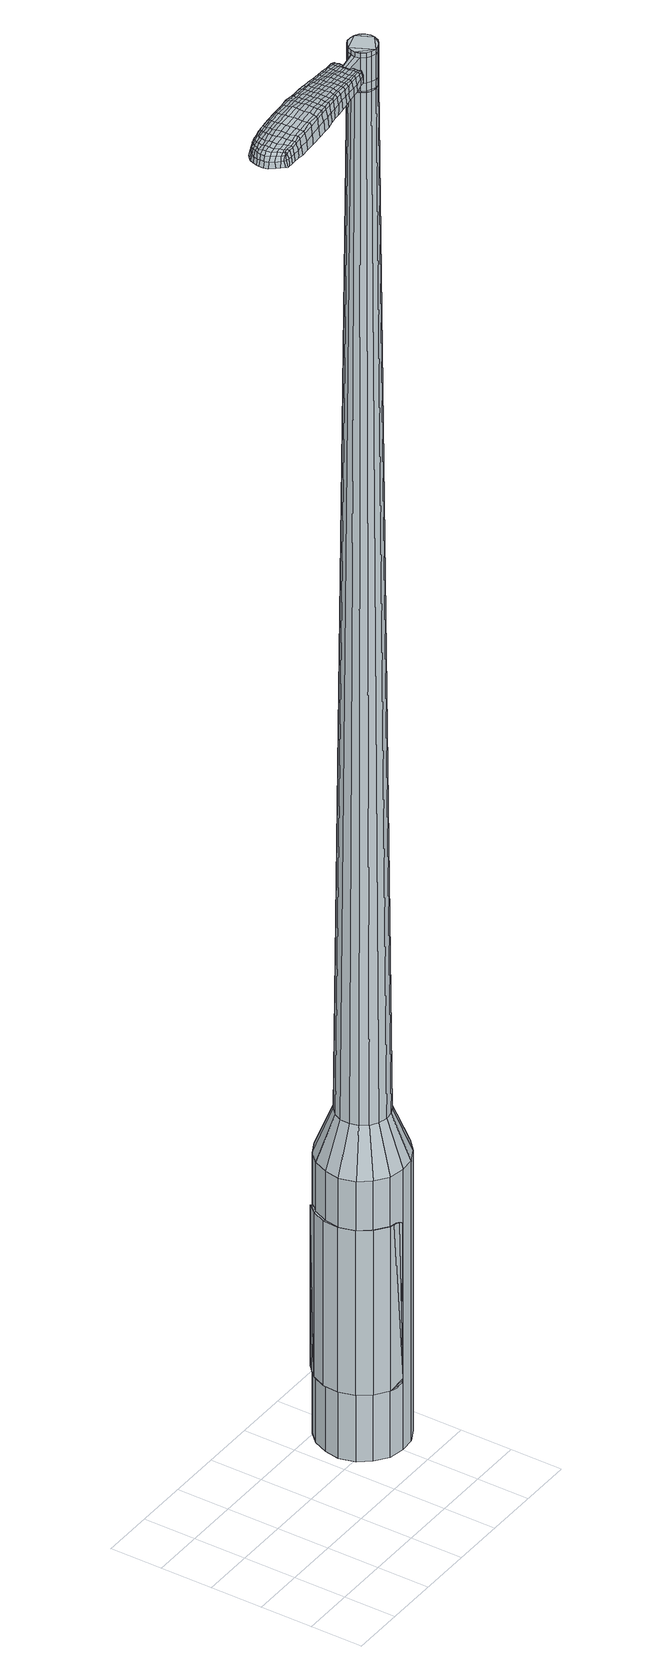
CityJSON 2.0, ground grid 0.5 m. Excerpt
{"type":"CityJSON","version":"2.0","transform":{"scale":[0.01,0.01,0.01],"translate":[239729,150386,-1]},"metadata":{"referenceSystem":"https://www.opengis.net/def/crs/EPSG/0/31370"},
"CityObjects":{
"object1":{"type":"GenericCityObject","attributes":{"cluster":812,"mean_distance_to_centroid":0.125,"new_centroid_x":239731.05,"new_centroid_y":150387.19,"mean_distance_to_camera":5.37,"H1":8.48,"H2":16.59,"Z_final":110.39,"cluster2":-1,"proj_x":239730.53,"proj_y":150382.1,"id_line":95518,"bearing_l":275.88,"distance":5.12,"orientation":"right","G_obj":185.88},"geometry":[{"type":"MultiSurface","lod":"2","boundaries":[[[0,1,2,3]],[[1,4,5,2]],[[4,6,7,5]],[[6,8,9,7]],[[8,10,11,9]],[[10,12,13,11]],[[12,14,15,13]],[[14,16,17,15]],[[16,18,19,17]],[[18,20,21,19]],[[20,22,23,21]],[[22,24,25,23]],[[24,26,27,25]],[[26,28,29,27]],[[28,30,31,29]],[[30,32,33,31]],[[32,34,35,33]],[[34,0,3,35]],[[36,37,38,39]],[[38,40,41,42]],[[41,43,42]],[[42,44,45,46]],[[45,47,46]],[[46,48,49,50]],[[49,51,50]],[[42,46,50,38]],[[50,52,39,38]],[[53,36,39]],[[2,5,7,35]],[[7,9,11,15]],[[11,13,15]],[[15,17,19,23]],[[19,21,23]],[[23,25,27,31]],[[27,29,31]],[[15,23,31,7]],[[31,33,35,7]],[[3,2,35]],[[1,0,54,55]],[[0,34,56,54]],[[34,32,57,56]],[[32,30,58,57]],[[30,28,59,58]],[[28,26,60,59]],[[26,24,61,60]],[[24,22,62,61]],[[22,20,63,62]],[[20,18,64,63]],[[18,16,65,64]],[[16,14,66,65]],[[14,12,67,66]],[[12,10,68,67]],[[10,8,69,68]],[[8,6,70,69]],[[6,4,71,70]],[[4,1,55,71]],[[55,54,72,73]],[[54,56,74,72]],[[56,57,75,74]],[[57,58,76,75]],[[58,59,77,76]],[[59,60,78,77]],[[60,61,79,78]],[[61,62,80,79]],[[62,63,81,80]],[[63,64,82,81]],[[64,65,83,82]],[[65,66,84,83]],[[66,67,85,84]],[[67,68,86,85]],[[68,69,87,86]],[[69,70,88,87]],[[70,71,89,88]],[[71,55,73,89]],[[90,91,92,73]],[[93,94,91,90]],[[95,96,94,93]],[[76,97,96,95]],[[98,99,97,76]],[[100,101,99,98]],[[79,102,101,100]],[[103,104,102,79]],[[105,106,104,103]],[[107,108,106,105]],[[109,110,108,107]],[[111,112,110,109]],[[85,113,112,111]],[[114,115,113,85]],[[116,117,115,114]],[[118,119,117,116]],[[120,121,119,118]],[[73,92,121,120]],[[122,123,124,125]],[[126,122,125,127]],[[128,126,127,129]],[[130,128,129,131]],[[132,130,131,133]],[[134,132,133,135]],[[136,134,135,137]],[[138,136,137,139]],[[140,138,139,141]],[[142,140,141,143]],[[144,142,143,145]],[[146,144,145,147]],[[148,146,147,149]],[[150,148,149,151]],[[152,150,151,153]],[[154,152,153,155]],[[72,90,73]],[[72,74,93,90]],[[74,75,95,93]],[[75,76,95]],[[77,98,76]],[[77,78,100,98]],[[78,79,100]],[[80,103,79]],[[80,81,105,103]],[[81,82,107,105]],[[82,83,109,107]],[[83,84,111,109]],[[84,85,111]],[[86,114,85]],[[86,87,116,114]],[[87,88,118,116]],[[88,89,120,118]],[[89,73,120]],[[156,92,91]],[[157,121,92]],[[157,158,119,121]],[[158,159,117,119]],[[159,160,115,117]],[[160,113,115]],[[161,112,113]],[[161,162,110,112]],[[162,163,108,110]],[[163,164,106,108]],[[164,165,104,106]],[[165,102,104]],[[166,101,102]],[[166,167,99,101]],[[167,97,99]],[[168,96,97]],[[168,169,94,96]],[[169,156,91,94]],[[39,52,154,170]],[[92,156,171,155]],[[53,39,170,123]],[[156,169,124,171]],[[36,53,123,122]],[[169,168,125,124]],[[37,36,122,126]],[[168,97,127,125]],[[38,37,126,128]],[[97,167,129,127]],[[40,38,128,130]],[[167,166,131,129]],[[41,40,130,132]],[[166,102,133,131]],[[43,41,132,134]],[[102,165,135,133]],[[42,43,134,136]],[[165,164,137,135]],[[44,42,136,138]],[[164,163,139,137]],[[45,44,138,140]],[[163,162,141,139]],[[47,45,140,142]],[[162,161,143,141]],[[46,47,142,144]],[[161,113,145,143]],[[48,46,144,146]],[[113,160,147,145]],[[49,48,146,148]],[[160,159,149,147]],[[51,49,148,150]],[[159,158,151,149]],[[50,51,150,152]],[[158,157,153,151]],[[52,50,152,154]],[[157,92,155,153]],[[154,155,172,173]],[[155,171,174,172]],[[171,124,175,174]],[[124,123,176,175]],[[123,170,177,176]],[[170,154,173,177]],[[178,179,180,181]],[[182,178,181,183]],[[178,182,184,185]],[[179,178,185,186]],[[187,188,189,190]],[[191,187,190,192]],[[187,191,193,194]],[[188,187,194,195]],[[196,197,198,199]],[[200,196,199,201]],[[196,200,202,203]],[[197,196,203,204]],[[205,206,207,208]],[[209,205,208,210]],[[205,209,211,212]],[[206,205,212,213]],[[214,215,216,217]],[[218,214,217,219]],[[214,218,220,221]],[[215,214,221,222]],[[223,224,225,226]],[[227,223,226,228]],[[223,227,229,230]],[[224,223,230,231]],[[232,233,234,235]],[[224,232,235,225]],[[232,224,231,236]],[[233,232,236,237]],[[238,239,240,241]],[[233,238,241,234]],[[238,233,237,242]],[[239,238,242,243]],[[244,182,183,245]],[[239,244,245,240]],[[244,239,243,246]],[[182,244,246,184]],[[247,248,249,250]],[[251,247,250,252]],[[247,251,253,254]],[[248,247,254,255]],[[256,257,258,259]],[[248,256,259,249]],[[256,248,255,260]],[[257,256,260,261]],[[262,263,264,265]],[[257,262,265,258]],[[262,257,261,266]],[[263,262,266,267]],[[268,269,270,271]],[[263,268,271,264]],[[268,263,267,272]],[[269,268,272,273]],[[274,179,186,275]],[[269,274,275,270]],[[274,269,273,276]],[[179,274,276,180]],[[277,278,279,280]],[[281,277,280,282]],[[277,281,283,284]],[[278,277,284,285]],[[286,287,288,289]],[[278,286,289,279]],[[286,278,285,290]],[[287,286,290,291]],[[292,293,294,295]],[[287,292,295,288]],[[292,287,291,296]],[[293,292,296,297]],[[298,191,192,299]],[[293,298,299,294]],[[298,293,297,300]],[[191,298,300,193]],[[301,302,303,304]],[[305,301,304,306]],[[301,305,307,308]],[[302,301,308,309]],[[310,311,312,313]],[[302,310,313,303]],[[310,302,309,314]],[[311,310,314,315]],[[316,317,318,319]],[[311,316,319,312]],[[316,311,315,320]],[[317,316,320,321]],[[322,323,324,325]],[[317,322,325,318]],[[322,317,321,326]],[[323,322,326,327]],[[328,188,195,329]],[[323,328,329,324]],[[328,323,327,330]],[[188,328,330,189]],[[331,217,216,332]],[[333,331,332,334]],[[331,333,335,336]],[[217,331,336,219]],[[337,333,334,338]],[[339,337,338,340]],[[337,339,341,342]],[[333,337,342,335]],[[343,339,340,344]],[[345,343,344,346]],[[343,345,347,348]],[[339,343,348,341]],[[349,345,346,350]],[[351,349,350,352]],[[349,351,353,354]],[[345,349,354,347]],[[355,351,352,356]],[[206,355,356,207]],[[355,206,213,357]],[[351,355,357,353]],[[358,359,204,203]],[[360,358,203,202]],[[358,360,361,362]],[[359,358,362,363]],[[364,365,363,362]],[[366,364,362,361]],[[364,366,367,368]],[[365,364,368,369]],[[370,371,369,368]],[[372,370,368,367]],[[370,372,373,374]],[[371,370,374,375]],[[376,377,375,374]],[[378,376,374,373]],[[376,378,211,209]],[[377,376,209,210]],[[379,380,381,382]],[[281,379,382,283]],[[379,281,282,383]],[[380,379,383,384]],[[385,200,201,386]],[[380,385,386,381]],[[385,380,384,387]],[[200,385,387,202]],[[388,389,390,391]],[[227,388,391,229]],[[388,227,228,392]],[[389,388,392,393]],[[394,395,396,397]],[[389,394,397,390]],[[394,389,393,398]],[[395,394,398,399]],[[400,197,204,401]],[[395,400,401,396]],[[400,395,399,402]],[[197,400,402,198]],[[403,404,405,406]],[[185,403,406,186]],[[403,185,184,407]],[[404,403,407,408]],[[409,410,411,412]],[[404,409,412,405]],[[409,404,408,413]],[[410,409,413,414]],[[415,208,207,416]],[[410,415,416,411]],[[415,410,414,417]],[[208,415,417,210]],[[418,419,420,421]],[[190,418,421,192]],[[418,190,189,422]],[[419,418,422,423]],[[424,212,211,425]],[[419,424,425,420]],[[424,419,423,426]],[[212,424,426,213]],[[427,428,429,430]],[[305,427,430,307]],[[427,305,306,431]],[[428,427,431,432]],[[433,218,219,434]],[[428,433,434,429]],[[433,428,432,435]],[[218,433,435,220]],[[436,437,438,439]],[[251,436,439,253]],[[436,251,252,440]],[[437,436,440,441]],[[442,443,444,445]],[[437,442,445,438]],[[442,437,441,446]],[[443,442,446,447]],[[448,215,222,449]],[[443,448,449,444]],[[448,443,447,450]],[[215,448,450,216]],[[451,452,441,440]],[[250,451,440,252]],[[451,250,249,453]],[[452,451,453,454]],[[455,456,447,446]],[[452,455,446,441]],[[455,452,454,457]],[[456,455,457,458]],[[459,332,216,450]],[[456,459,450,447]],[[459,456,458,460]],[[332,459,460,334]],[[461,462,463,464]],[[308,461,464,309]],[[461,308,307,430]],[[462,461,430,429]],[[465,336,335,466]],[[462,465,466,463]],[[465,462,429,434]],[[336,465,434,219]],[[467,468,454,453]],[[259,467,453,249]],[[467,259,258,469]],[[468,467,469,470]],[[471,472,458,457]],[[468,471,457,454]],[[471,468,470,473]],[[472,471,473,474]],[[475,338,334,460]],[[472,475,460,458]],[[475,472,474,476]],[[338,475,476,340]],[[477,478,479,480]],[[314,477,480,315]],[[477,314,309,464]],[[478,477,464,463]],[[481,342,341,482]],[[478,481,482,479]],[[481,478,463,466]],[[342,481,466,335]],[[483,484,470,469]],[[265,483,469,258]],[[483,265,264,485]],[[484,483,485,486]],[[487,488,474,473]],[[484,487,473,470]],[[487,484,486,489]],[[488,487,489,490]],[[491,344,340,476]],[[488,491,476,474]],[[491,488,490,492]],[[344,491,492,346]],[[493,494,495,496]],[[320,493,496,321]],[[493,320,315,480]],[[494,493,480,479]],[[497,348,347,498]],[[494,497,498,495]],[[497,494,479,482]],[[348,497,482,341]],[[499,500,486,485]],[[271,499,485,264]],[[499,271,270,501]],[[500,499,501,502]],[[503,504,490,489]],[[500,503,489,486]],[[503,500,502,505]],[[504,503,505,506]],[[507,350,346,492]],[[504,507,492,490]],[[507,504,506,508]],[[350,507,508,352]],[[509,510,511,512]],[[326,509,512,327]],[[509,326,321,496]],[[510,509,496,495]],[[513,354,353,514]],[[510,513,514,511]],[[513,510,495,498]],[[354,513,498,347]],[[515,516,502,501]],[[275,515,501,270]],[[515,275,186,406]],[[516,515,406,405]],[[517,518,506,505]],[[516,517,505,502]],[[517,516,405,412]],[[518,517,412,411]],[[519,356,352,508]],[[518,519,508,506]],[[519,518,411,416]],[[356,519,416,207]],[[520,521,423,422]],[[330,520,422,189]],[[520,330,327,512]],[[521,520,512,511]],[[522,357,213,426]],[[521,522,426,423]],[[522,521,511,514]],[[357,522,514,353]],[[523,524,384,383]],[[280,523,383,282]],[[523,280,279,525]],[[524,523,525,526]],[[527,360,202,387]],[[524,527,387,384]],[[527,524,526,528]],[[360,527,528,361]],[[529,530,531,532]],[[230,529,532,231]],[[529,230,229,391]],[[530,529,391,390]],[[533,534,535,536]],[[530,533,536,531]],[[533,530,390,397]],[[534,533,397,396]],[[537,359,363,538]],[[534,537,538,535]],[[537,534,396,401]],[[359,537,401,204]],[[539,540,526,525]],[[289,539,525,279]],[[539,289,288,541]],[[540,539,541,542]],[[543,366,361,528]],[[540,543,528,526]],[[543,540,542,544]],[[366,543,544,367]],[[545,546,547,548]],[[236,545,548,237]],[[545,236,231,532]],[[546,545,532,531]],[[549,550,551,552]],[[546,549,552,547]],[[549,546,531,536]],[[550,549,536,535]],[[553,365,369,554]],[[550,553,554,551]],[[553,550,535,538]],[[365,553,538,363]],[[555,556,542,541]],[[295,555,541,288]],[[555,295,294,557]],[[556,555,557,558]],[[559,372,367,544]],[[556,559,544,542]],[[559,556,558,560]],[[372,559,560,373]],[[561,562,563,564]],[[242,561,564,243]],[[561,242,237,548]],[[562,561,548,547]],[[565,566,567,568]],[[562,565,568,563]],[[565,562,547,552]],[[566,565,552,551]],[[569,371,375,570]],[[566,569,570,567]],[[569,566,551,554]],[[371,569,554,369]],[[571,572,558,557]],[[299,571,557,294]],[[571,299,192,421]],[[572,571,421,420]],[[573,378,373,560]],[[572,573,560,558]],[[573,572,420,425]],[[378,573,425,211]],[[574,575,408,407]],[[246,574,407,184]],[[574,246,243,564]],[[575,574,564,563]],[[576,577,414,413]],[[575,576,413,408]],[[576,575,563,568]],[[577,576,568,567]],[[578,377,210,417]],[[577,578,417,414]],[[578,577,567,570]],[[377,578,570,375]],[[579,580,581,582]],[[582,581,583,584]],[[585,583,581,586]],[[586,581,580,587]],[[588,589,590,591]],[[591,590,592,593]],[[594,592,590,595]],[[595,590,589,596]],[[597,598,599,600]],[[600,599,601,602]],[[603,601,599,604]],[[604,599,598,605]],[[606,607,608,609]],[[609,608,610,611]],[[612,610,608,613]],[[613,608,607,614]],[[615,616,617,618]],[[618,617,619,620]],[[621,619,617,622]],[[622,617,616,623]],[[624,625,626,627]],[[627,626,628,629]],[[630,628,626,631]],[[631,626,625,632]],[[633,634,635,636]],[[636,635,625,624]],[[632,625,635,637]],[[637,635,634,638]],[[639,640,641,642]],[[642,641,634,633]],[[638,634,641,643]],[[643,641,640,644]],[[584,583,645,646]],[[646,645,640,639]],[[644,640,645,647]],[[647,645,583,585]],[[648,649,650,651]],[[651,650,652,653]],[[654,652,650,655]],[[655,650,649,656]],[[657,658,659,660]],[[660,659,649,648]],[[656,649,659,661]],[[661,659,658,662]],[[663,664,665,666]],[[666,665,658,657]],[[662,658,665,667]],[[667,665,664,668]],[[669,670,671,672]],[[672,671,664,663]],[[668,664,671,673]],[[673,671,670,674]],[[587,580,675,676]],[[676,675,670,669]],[[674,670,675,677]],[[677,675,580,579]],[[678,679,680,681]],[[681,680,682,683]],[[684,682,680,685]],[[685,680,679,686]],[[687,688,689,690]],[[690,689,679,678]],[[686,679,689,691]],[[691,689,688,692]],[[693,694,695,696]],[[696,695,688,687]],[[692,688,695,697]],[[697,695,694,698]],[[593,592,699,700]],[[700,699,694,693]],[[698,694,699,701]],[[701,699,592,594]],[[702,703,704,705]],[[705,704,706,707]],[[708,706,704,709]],[[709,704,703,710]],[[711,712,713,714]],[[714,713,703,702]],[[710,703,713,715]],[[715,713,712,716]],[[717,718,719,720]],[[720,719,712,711]],[[716,712,719,721]],[[721,719,718,722]],[[723,724,725,726]],[[726,725,718,717]],[[722,718,725,727]],[[727,725,724,728]],[[596,589,729,730]],[[730,729,724,723]],[[728,724,729,731]],[[731,729,589,588]],[[615,618,732,733]],[[733,732,734,735]],[[736,734,732,176]],[[176,732,618,620]],[[735,734,737,738]],[[738,737,739,740]],[[741,739,737,742]],[[742,737,734,736]],[[740,739,743,744]],[[744,743,745,746]],[[747,745,743,748]],[[748,743,739,741]],[[746,745,749,750]],[[750,749,751,752]],[[753,751,749,754]],[[754,749,745,747]],[[752,751,755,756]],[[756,755,607,606]],[[614,607,755,757]],[[757,755,751,753]],[[605,758,759,604]],[[604,759,760,603]],[[761,760,759,762]],[[762,759,758,763]],[[763,764,765,762]],[[762,765,766,761]],[[767,766,765,768]],[[768,765,764,769]],[[769,770,771,768]],[[768,771,772,767]],[[773,772,771,774]],[[774,771,770,775]],[[775,776,777,774]],[[774,777,778,773]],[[612,778,777,610]],[[610,777,776,611]],[[779,780,781,782]],[[782,781,682,684]],[[683,682,781,783]],[[783,781,780,784]],[[602,601,785,786]],[[786,785,780,779]],[[784,780,785,787]],[[787,785,601,603]],[[788,789,790,791]],[[791,790,628,630]],[[629,628,790,792]],[[792,790,789,793]],[[794,795,796,797]],[[797,796,789,788]],[[793,789,796,798]],[[798,796,795,799]],[[605,598,800,801]],[[801,800,795,794]],[[799,795,800,802]],[[802,800,598,597]],[[803,804,805,806]],[[806,805,586,587]],[[585,586,805,807]],[[807,805,804,808]],[[809,810,811,812]],[[812,811,804,803]],[[808,804,811,813]],[[813,811,810,814]],[[606,609,815,816]],[[816,815,810,809]],[[814,810,815,817]],[[817,815,609,611]],[[818,819,820,821]],[[821,820,591,593]],[[588,591,820,822]],[[822,820,819,823]],[[612,613,824,825]],[[825,824,819,818]],[[823,819,824,826]],[[826,824,613,614]],[[827,828,829,830]],[[830,829,706,708]],[[707,706,829,831]],[[831,829,828,832]],[[620,619,833,834]],[[834,833,828,827]],[[832,828,833,835]],[[835,833,619,621]],[[836,837,652,838]],[[838,652,654]],[[653,652,839]],[[839,652,837,840]],[[841,842,843,844]],[[844,843,837,836]],[[840,837,843,845]],[[845,843,842,846]],[[623,616,847,848]],[[848,847,842,841]],[[846,842,847,849]],[[849,847,616,615]],[[840,850,839]],[[839,850,651,653]],[[648,651,850,851]],[[851,850,852]],[[846,853,854,845]],[[845,854,850,840]],[[852,850,854,855]],[[855,854,853,856]],[[615,733,857,849]],[[849,857,853,846]],[[856,853,857,858]],[[858,857,733,735]],[[859,860,861,862]],[[862,861,709,710]],[[708,709,861,830]],[[830,861,860,827]],[[736,176,863,864]],[[864,863,860,859]],[[827,860,863,834]],[[834,863,176,620]],[[852,865,866,851]],[[851,866,660,648]],[[657,660,866,867]],[[867,866,865,868]],[[856,869,870,855]],[[855,870,865,852]],[[868,865,870,871]],[[871,870,869,872]],[[735,738,873,858]],[[858,873,869,856]],[[872,869,873,874]],[[874,873,738,740]],[[875,876,877,878]],[[878,877,715,716]],[[710,715,877,862]],[[862,877,876,859]],[[741,742,879,880]],[[880,879,876,875]],[[859,876,879,864]],[[864,879,742,736]],[[868,881,882,867]],[[867,882,666,657]],[[663,666,882,883]],[[883,882,881,884]],[[872,885,886,871]],[[871,886,881,868]],[[884,881,886,887]],[[887,886,885,888]],[[740,744,889,874]],[[874,889,885,872]],[[888,885,889,890]],[[890,889,744,746]],[[891,892,893,894]],[[894,893,721,722]],[[716,721,893,878]],[[878,893,892,875]],[[747,748,895,896]],[[896,895,892,891]],[[875,892,895,880]],[[880,895,748,741]],[[884,897,898,883]],[[883,898,672,663]],[[669,672,898,899]],[[899,898,897,900]],[[888,901,902,887]],[[887,902,897,884]],[[900,897,902,903]],[[903,902,901,904]],[[746,750,905,890]],[[890,905,901,888]],[[904,901,905,906]],[[906,905,750,752]],[[907,908,909,910]],[[910,909,727,728]],[[722,727,909,894]],[[894,909,908,891]],[[753,754,911,912]],[[912,911,908,907]],[[891,908,911,896]],[[896,911,754,747]],[[900,913,914,899]],[[899,914,676,669]],[[587,676,914,806]],[[806,914,913,803]],[[904,915,916,903]],[[903,916,913,900]],[[803,913,916,812]],[[812,916,915,809]],[[752,756,917,906]],[[906,917,915,904]],[[809,915,917,816]],[[816,917,756,606]],[[823,918,919,822]],[[822,919,731,588]],[[728,731,919,910]],[[910,919,918,907]],[[614,757,920,826]],[[826,920,918,823]],[[907,918,920,912]],[[912,920,757,753]],[[784,921,922,783]],[[783,922,681,683]],[[678,681,922,923]],[[923,922,921,924]],[[603,760,925,787]],[[787,925,921,784]],[[924,921,925,926]],[[926,925,760,761]],[[927,928,929,930]],[[930,929,631,632]],[[630,631,929,791]],[[791,929,928,788]],[[931,932,933,934]],[[934,933,928,927]],[[788,928,933,797]],[[797,933,932,794]],[[763,758,935,936]],[[936,935,932,931]],[[794,932,935,801]],[[801,935,758,605]],[[924,937,938,923]],[[923,938,690,678]],[[687,690,938,939]],[[939,938,937,940]],[[761,766,941,926]],[[926,941,937,924]],[[940,937,941,942]],[[942,941,766,767]],[[943,944,945,946]],[[946,945,637,638]],[[632,637,945,930]],[[930,945,944,927]],[[947,948,949,950]],[[950,949,944,943]],[[927,944,949,934]],[[934,949,948,931]],[[769,764,951,952]],[[952,951,948,947]],[[931,948,951,936]],[[936,951,764,763]],[[940,953,954,939]],[[939,954,696,687]],[[693,696,954,955]],[[955,954,953,956]],[[767,772,957,942]],[[942,957,953,940]],[[956,953,957,958]],[[958,957,772,773]],[[959,960,961,962]],[[962,961,643,644]],[[638,643,961,946]],[[946,961,960,943]],[[963,964,965,966]],[[966,965,960,959]],[[943,960,965,950]],[[950,965,964,947]],[[775,770,967,968]],[[968,967,964,963]],[[947,964,967,952]],[[952,967,770,769]],[[956,969,970,955]],[[955,970,700,693]],[[593,700,970,821]],[[821,970,969,818]],[[773,778,971,958]],[[958,971,969,956]],[[818,969,971,825]],[[825,971,778,612]],[[808,972,973,807]],[[807,973,647,585]],[[644,647,973,962]],[[962,973,972,959]],[[814,974,975,813]],[[813,975,972,808]],[[959,972,975,966]],[[966,975,974,963]],[[611,776,976,817]],[[817,976,974,814]],[[963,974,976,968]],[[968,976,776,775]],[[579,582,181,180]],[[582,584,183,181]],[[594,595,194,193]],[[595,596,195,194]],[[597,600,199,198]],[[600,602,201,199]],[[621,622,221,220]],[[622,623,222,221]],[[624,627,226,225]],[[627,629,228,226]],[[633,636,235,234]],[[636,624,225,235]],[[639,642,241,240]],[[642,633,234,241]],[[584,646,245,183]],[[646,639,240,245]],[[654,655,254,253]],[[655,656,255,254]],[[656,661,260,255]],[[661,662,261,260]],[[662,667,266,261]],[[667,668,267,266]],[[668,673,272,267]],[[673,674,273,272]],[[674,677,276,273]],[[677,579,180,276]],[[684,685,284,283]],[[685,686,285,284]],[[686,691,290,285]],[[691,692,291,290]],[[692,697,296,291]],[[697,698,297,296]],[[698,701,300,297]],[[701,594,193,300]],[[702,705,304,303]],[[705,707,306,304]],[[711,714,313,312]],[[714,702,303,313]],[[717,720,319,318]],[[720,711,312,319]],[[723,726,325,324]],[[726,717,318,325]],[[596,730,329,195]],[[730,723,324,329]],[[779,782,382,381]],[[782,684,283,382]],[[602,786,386,201]],[[786,779,381,386]],[[629,792,392,228]],[[792,793,393,392]],[[793,798,398,393]],[[798,799,399,398]],[[799,802,402,399]],[[802,597,198,402]],[[707,831,431,306]],[[831,832,432,431]],[[832,835,435,432]],[[835,621,220,435]],[[836,838,439,438]],[[838,654,253,439]],[[841,844,445,444]],[[844,836,438,445]],[[623,848,449,222]],[[848,841,444,449]],[[977,978,979,980]],[[981,982,980,979]],[[983,984,985,986]],[[987,988,989,990]],[[978,991,992,979]],[[993,981,979,992]],[[994,983,986,995]],[[996,997,988,987]],[[991,998,999,992]],[[999,1000,993,992]],[[1001,994,995,1002]],[[1003,997,996,1004]],[[998,1005,1006,999]],[[1006,1007,1000,999]],[[1008,1001,1002,1009]],[[1010,1003,1004,1011]],[[1012,1013,1014,1015]],[[1016,1017,1013,1012]],[[1016,1018,1019,1017]],[[1018,1020,1021,1019]],[[1022,1023,1024,1025]],[[1026,1027,1023,1022]],[[1028,1029,1027,1026]],[[1030,1031,1029,1028]],[[1025,1014,1013,1022]],[[1022,1013,1017,1026]],[[1017,1019,1028,1026]],[[1019,1021,1030,1028]],[[986,985,982,981]],[[995,986,981,993]],[[1000,1002,995,993]],[[1007,1009,1002,1000]],[[987,990,984,983]],[[996,987,983,994]],[[1004,996,994,1001]],[[1011,1004,1001,1008]],[[988,1012,1015,989]],[[997,1016,1012,988]],[[1018,1016,997,1003]],[[1020,1018,1003,1010]],[[1032,1033,1034,1035]],[[1034,1036,1037,1038]],[[1034,1038,1039,1040]],[[1034,1040,1035]],[[1041,1032,1035,1042]],[[1043,1042,1035,1044]],[[1045,1044,1035]],[[1046,1034,1033,1047]],[[1048,1046,1047,1049]],[[1050,1048,1049,1051]],[[1052,1050,1051,1053]],[[1054,1052,1053,1055]],[[1055,1056,1057,1058]],[[1055,1058,1059,1060]],[[1055,1060,1061,1062]],[[1061,1063,1064,1065]],[[1061,1065,1066,1067]],[[1061,1067,1062]],[[1055,1062,1054]],[[1068,1069,1033,1032]],[[1070,1071,1036,1034]],[[1072,1073,1045,1035]],[[1069,1074,1047,1033]],[[1075,1070,1034,1046]],[[1074,1076,1049,1047]],[[1077,1075,1046,1048]],[[1076,1078,1051,1049]],[[1079,1077,1048,1050]],[[1078,1080,1053,1051]],[[1081,1079,1050,1052]],[[1080,1082,1055,1053]],[[1083,1081,1052,1054]],[[1082,1084,1056,1055]],[[1085,1086,1063,1061]],[[1087,1083,1054,1062]],[[1057,1056,1084,1088]],[[1058,1057,1088,1089]],[[1059,1058,1089,1090]],[[1060,1059,1090,1091]],[[1061,1060,1091,1085]],[[1092,1068,1032,1041]],[[1093,1092,1041,1042]],[[1094,1093,1042,1043]],[[1095,1094,1043,1044]],[[1073,1095,1044,1045]],[[1037,1036,1071,1096]],[[1064,1063,1086,1097]],[[1038,1037,1096,1098]],[[1039,1038,1098,1099]],[[1040,1039,1099,1100]],[[1035,1040,1100,1072]],[[1065,1064,1097,1101]],[[1066,1065,1101,1102]],[[1067,1066,1102,1103]],[[1062,1067,1103,1087]]]}]}
},
"vertices":[
[161,113,384],[163,127,384],[163,127,96],[161,113,96],[169,141,384],[169,141,96],[179,151,384],[179,151,96],[192,158,384],[192,158,96],[207,159,384],[207,159,96],[221,156,384],[221,156,96],[233,147,384],[233,147,96],[242,135,384],[242,135,96],[246,121,384],[246,121,96],[245,107,384],[245,107,96],[239,93,384],[239,93,96],[228,83,384],[228,83,96],[215,76,384],[215,76,96],[201,75,384],[201,75,96],[186,78,384],[186,78,96],[174,87,384],[174,87,96],[165,98,384],[165,98,96],[194,107,1524],[198,105,1524],[203,103,1524],[190,116,1524],[207,104,1524],[211,106,1524],[217,114,1524],[215,109,1524],[217,118,1524],[216,123,1524],[209,129,1524],[213,127,1524],[205,130,1524],[200,130,1524],[192,124,1524],[196,128,1524],[191,120,1524],[191,111,1524],[179,114,429],[179,123,429],[181,106,429],[186,99,429],[193,94,429],[202,92,429],[210,93,429],[218,97,429],[224,103,429],[228,111,429],[229,119,429],[226,128,429],[221,135,429],[214,140,429],[205,142,429],[197,141,429],[189,137,429],[183,131,429],[190,116,1483],[191,120,1483],[191,111,1483],[194,107,1483],[198,105,1483],[203,103,1483],[207,104,1483],[211,106,1483],[215,109,1483],[217,114,1483],[217,118,1483],[216,123,1483],[213,127,1483],[209,129,1483],[205,130,1483],[200,130,1483],[196,128,1483],[192,124,1483],[191,116,1483],[191,116,1485],[191,120,1485],[192,111,1483],[192,111,1485],[195,108,1483],[195,108,1485],[198,105,1485],[203,104,1483],[203,104,1485],[207,105,1483],[207,105,1485],[211,106,1485],[214,110,1483],[214,110,1485],[216,114,1483],[216,114,1485],[216,118,1483],[216,118,1485],[215,123,1483],[215,123,1485],[213,126,1483],[213,126,1485],[209,129,1485],[204,130,1483],[204,130,1485],[200,129,1483],[200,129,1485],[196,127,1483],[196,127,1485],[193,124,1483],[193,124,1485],[194,107,1519],[191,111,1519],[191,111,1493],[194,107,1493],[198,105,1519],[198,105,1493],[203,103,1519],[203,103,1493],[207,104,1519],[207,104,1493],[211,106,1519],[211,106,1493],[215,109,1519],[215,109,1493],[217,114,1519],[217,114,1493],[217,118,1519],[217,118,1493],[216,123,1519],[216,123,1493],[213,127,1519],[213,127,1493],[209,129,1519],[209,129,1493],[205,130,1519],[205,130,1493],[200,130,1519],[200,130,1493],[196,128,1519],[196,128,1493],[192,124,1519],[192,124,1493],[191,120,1519],[191,120,1493],[190,116,1485],[192,124,1485],[196,128,1485],[200,130,1485],[205,130,1485],[213,127,1485],[216,123,1485],[217,118,1485],[217,114,1485],[215,109,1485],[207,104,1485],[203,103,1485],[194,107,1485],[191,111,1485],[190,116,1519],[190,116,1493],[171,117,1513],[171,117,1518],[172,114,1513],[172,110,1513],[172,110,1518],[172,114,1518],[96,125,1519],[103,126,1518],[102,127,1509],[94,127,1510],[87,125,1519],[86,126,1510],[88,123,1526],[97,124,1525],[104,124,1525],[100,87,1519],[107,88,1518],[107,90,1525],[100,89,1525],[91,86,1519],[92,88,1526],[90,84,1510],[98,85,1510],[106,86,1509],[25,97,1519],[25,101,1519],[24,101,1513],[24,97,1513],[26,93,1519],[25,93,1513],[28,93,1524],[26,97,1524],[26,101,1524],[99,105,1530],[106,105,1529],[106,109,1529],[98,108,1530],[89,104,1531],[89,107,1531],[90,100,1530],[99,101,1530],[106,102,1529],[179,113,1512],[179,116,1512],[177,116,1517],[178,113,1517],[179,110,1512],[178,110,1517],[178,110,1506],[178,113,1506],[178,116,1506],[37,118,1519],[40,119,1519],[39,120,1512],[36,119,1512],[35,117,1518],[34,118,1512],[36,116,1522],[38,117,1523],[41,118,1524],[45,120,1519],[51,121,1519],[49,122,1512],[44,121,1512],[46,119,1524],[51,120,1525],[56,122,1519],[64,123,1519],[63,124,1511],[55,123,1511],[57,120,1526],[65,121,1526],[76,124,1519],[74,125,1510],[77,122,1526],[170,129,1513],[162,129,1513],[163,127,1518],[170,128,1517],[175,129,1512],[174,128,1516],[174,130,1506],[169,130,1507],[161,130,1507],[155,128,1514],[147,128,1515],[148,127,1520],[155,127,1519],[153,129,1507],[146,129,1507],[140,128,1515],[132,127,1516],[133,126,1522],[141,126,1521],[138,129,1508],[131,129,1508],[125,127,1517],[117,127,1517],[119,125,1524],[126,126,1523],[123,128,1508],[116,128,1509],[110,126,1518],[111,125,1524],[109,128,1509],[40,82,1519],[43,82,1519],[44,84,1524],[40,84,1523],[38,83,1518],[38,84,1522],[37,81,1512],[39,81,1512],[43,81,1512],[48,82,1519],[54,82,1519],[54,84,1525],[49,84,1524],[47,81,1512],[53,81,1512],[60,83,1519],[68,83,1519],[68,85,1526],[60,84,1526],[59,81,1511],[67,82,1511],[79,85,1519],[80,86,1526],[78,83,1510],[173,99,1513],[165,97,1513],[164,96,1507],[172,98,1507],[178,100,1512],[177,99,1506],[177,101,1516],[173,100,1517],[166,99,1518],[158,96,1514],[150,95,1515],[149,94,1507],[157,95,1507],[158,98,1519],[151,96,1520],[143,94,1515],[136,93,1516],[135,91,1508],[142,92,1508],[144,95,1521],[136,94,1522],[128,91,1517],[121,90,1517],[120,89,1509],[127,90,1508],[129,93,1523],[122,92,1524],[114,89,1518],[113,88,1509],[115,91,1524],[172,113,1519],[172,115,1519],[165,112,1520],[165,114,1520],[165,109,1520],[172,110,1519],[157,111,1522],[157,114,1522],[150,110,1523],[150,113,1523],[150,107,1523],[158,108,1521],[143,109,1524],[142,112,1524],[135,109,1525],[135,112,1525],[136,105,1525],[143,106,1524],[128,108,1526],[128,111,1526],[121,107,1527],[120,110,1527],[121,104,1527],[128,105,1526],[113,106,1528],[113,109,1528],[114,103,1528],[29,98,1527],[29,101,1527],[31,94,1526],[35,94,1527],[34,98,1528],[34,102,1528],[40,99,1529],[40,102,1529],[41,95,1528],[49,95,1530],[48,99,1530],[47,103,1530],[55,100,1531],[54,104,1531],[56,96,1530],[65,97,1531],[64,101,1531],[64,105,1531],[77,102,1531],[76,106,1531],[77,98,1531],[35,84,1518],[33,85,1519],[32,85,1513],[35,82,1513],[37,84,1523],[34,86,1523],[29,89,1519],[29,88,1513],[31,89,1524],[33,116,1518],[31,114,1518],[32,114,1523],[34,115,1523],[32,117,1513],[30,115,1513],[28,111,1519],[26,108,1519],[28,108,1524],[30,111,1523],[27,112,1513],[25,108,1513],[25,104,1519],[27,105,1524],[24,104,1513],[97,123,1528],[97,121,1528],[105,121,1528],[105,123,1527],[89,122,1528],[89,120,1529],[98,118,1529],[98,115,1530],[105,115,1529],[105,118,1528],[89,117,1529],[89,114,1530],[98,111,1530],[105,112,1529],[89,111,1531],[101,90,1528],[100,93,1529],[91,91,1529],[92,89,1528],[108,91,1527],[107,94,1528],[100,97,1529],[91,95,1530],[107,98,1528],[180,101,1512],[180,103,1512],[178,104,1517],[179,102,1517],[179,100,1506],[179,102,1506],[179,107,1512],[178,107,1517],[179,106,1506],[177,128,1512],[178,126,1512],[177,127,1506],[176,129,1506],[176,127,1517],[176,126,1517],[178,124,1512],[178,121,1512],[177,122,1506],[177,124,1506],[177,123,1517],[177,121,1517],[178,119,1512],[177,119,1506],[177,118,1517],[171,127,1519],[171,125,1519],[163,126,1520],[164,125,1520],[171,123,1519],[171,120,1519],[164,122,1520],[164,120,1520],[172,118,1519],[164,117,1520],[173,101,1519],[173,103,1519],[166,102,1520],[166,100,1520],[173,106,1519],[165,105,1520],[156,126,1521],[156,124,1521],[148,125,1522],[149,124,1522],[156,122,1521],[157,119,1521],[149,121,1522],[149,118,1523],[157,116,1522],[149,116,1523],[158,99,1521],[158,101,1521],[151,100,1522],[151,98,1522],[158,104,1521],[151,103,1522],[141,125,1523],[141,123,1523],[134,125,1524],[134,123,1524],[141,121,1523],[142,118,1524],[134,120,1525],[134,117,1525],[142,115,1524],[135,114,1525],[144,97,1523],[144,99,1523],[136,98,1524],[136,96,1524],[143,102,1524],[136,101,1525],[126,124,1525],[126,122,1525],[119,124,1526],[119,122,1526],[127,120,1526],[127,117,1526],[119,119,1527],[120,116,1527],[127,114,1526],[120,113,1527],[129,95,1525],[129,97,1525],[122,96,1526],[122,93,1526],[129,100,1526],[121,99,1527],[112,123,1527],[112,121,1527],[112,119,1527],[112,116,1528],[113,113,1528],[115,92,1527],[114,95,1527],[114,99,1528],[39,85,1525],[37,86,1525],[42,85,1526],[40,87,1526],[34,90,1526],[38,90,1527],[36,116,1525],[35,114,1525],[38,115,1526],[40,116,1525],[32,111,1525],[31,108,1526],[35,109,1527],[36,112,1526],[29,105,1526],[34,105,1527],[48,85,1526],[46,87,1527],[54,85,1527],[52,87,1528],[44,90,1528],[50,91,1529],[45,117,1526],[44,115,1527],[50,116,1528],[51,118,1527],[42,113,1527],[41,110,1528],[48,110,1529],[49,114,1528],[40,106,1528],[47,107,1530],[60,86,1528],[59,88,1529],[68,86,1528],[67,89,1529],[57,92,1529],[66,92,1530],[57,119,1528],[56,117,1528],[65,118,1529],[65,120,1528],[55,114,1529],[55,111,1530],[64,112,1530],[64,115,1530],[54,108,1530],[63,108,1531],[80,88,1529],[79,90,1529],[78,94,1530],[77,121,1528],[77,119,1529],[76,116,1530],[76,113,1530],[76,109,1531],[102,125,1509],[103,124,1518],[96,123,1518],[95,125,1509],[87,123,1519],[86,124,1510],[89,121,1525],[97,122,1525],[104,123,1525],[107,92,1525],[106,90,1518],[99,89,1518],[100,91,1525],[91,88,1519],[92,90,1525],[90,86,1510],[98,87,1509],[105,88,1509],[26,101,1513],[27,101,1519],[27,97,1519],[26,97,1513],[28,94,1519],[27,94,1513],[30,94,1524],[28,98,1524],[28,101,1524],[105,109,1528],[105,106,1528],[98,105,1529],[98,108,1529],[89,104,1529],[89,107,1529],[90,100,1529],[99,101,1529],[106,102,1528],[175,115,1516],[176,116,1512],[177,113,1512],[176,113,1516],[177,110,1512],[176,110,1516],[176,110,1506],[176,113,1506],[175,116,1506],[40,118,1512],[41,117,1519],[38,116,1518],[37,117,1512],[36,116,1518],[35,117,1512],[37,115,1522],[38,115,1523],[41,116,1523],[50,120,1512],[51,119,1519],[46,118,1519],[44,119,1512],[46,117,1524],[52,118,1525],[63,122,1511],[64,121,1519],[57,120,1519],[55,121,1511],[58,119,1525],[65,119,1526],[76,122,1519],[74,123,1510],[77,121,1526],[163,126,1518],[162,127,1513],[170,127,1513],[170,126,1517],[175,127,1512],[174,126,1515],[174,128,1506],[169,128,1506],[161,128,1507],[148,125,1520],[147,126,1514],[155,126,1514],[155,125,1519],[153,127,1507],[146,127,1507],[133,124,1522],[132,125,1516],[140,126,1515],[141,124,1521],[138,127,1508],[131,127,1508],[119,123,1523],[117,125,1517],[125,125,1516],[126,124,1522],[123,126,1508],[116,126,1508],[110,124,1517],[111,123,1524],[109,126,1509],[44,86,1523],[43,84,1519],[40,84,1518],[40,86,1523],[38,85,1518],[39,86,1522],[37,83,1512],[39,83,1512],[43,83,1512],[54,86,1525],[54,84,1519],[48,84,1519],[49,86,1524],[47,83,1512],[53,83,1512],[68,87,1526],[68,85,1519],[60,85,1519],[60,86,1525],[59,83,1511],[67,84,1511],[79,87,1519],[80,88,1526],[78,85,1510],[164,98,1507],[165,99,1513],[172,101,1513],[171,99,1506],[177,102,1512],[176,101,1506],[176,102,1515],[173,102,1517],[165,101,1518],[149,96,1507],[150,97,1514],[157,98,1514],[156,97,1507],[158,99,1519],[151,98,1520],[134,93,1508],[135,95,1516],[143,96,1515],[142,94,1508],[143,97,1521],[136,96,1522],[120,91,1508],[121,92,1517],[128,93,1516],[127,92,1508],[129,95,1522],[121,94,1523],[113,91,1517],[112,90,1509],[114,93,1524],[171,113,1518],[171,115,1518],[164,112,1519],[164,114,1519],[164,109,1519],[157,111,1520],[157,114,1520],[149,110,1521],[149,113,1521],[150,107,1521],[157,108,1520],[142,109,1523],[142,112,1523],[135,109,1524],[134,111,1524],[135,105,1524],[142,106,1523],[127,108,1525],[127,111,1525],[120,107,1526],[120,110,1526],[120,104,1526],[128,105,1525],[113,106,1527],[112,109,1527],[113,103,1527],[30,101,1526],[31,98,1526],[32,94,1525],[36,95,1526],[35,98,1526],[34,102,1526],[41,102,1528],[41,99,1528],[42,95,1527],[49,96,1528],[48,100,1529],[48,103,1529],[55,104,1530],[55,100,1530],[56,97,1529],[65,97,1530],[64,101,1530],[64,105,1530],[76,106,1530],[77,102,1530],[77,99,1530],[34,86,1513],[34,87,1518],[37,85,1518],[36,84,1512],[38,86,1523],[36,88,1523],[31,90,1519],[30,90,1513],[32,91,1523],[34,112,1523],[32,113,1518],[34,115,1518],[35,114,1523],[33,116,1512],[32,114,1512],[30,107,1523],[28,107,1519],[30,110,1519],[32,110,1523],[29,111,1513],[27,107,1513],[27,104,1519],[29,104,1524],[26,104,1513],[104,120,1527],[97,120,1527],[97,121,1527],[104,122,1526],[89,121,1527],[89,119,1528],[105,115,1528],[97,114,1528],[97,117,1528],[104,118,1527],[89,117,1528],[89,113,1529],[98,111,1529],[105,112,1528],[89,110,1529],[91,92,1528],[100,93,1527],[100,92,1527],[92,91,1527],[107,93,1526],[107,94,1527],[99,97,1528],[90,96,1528],[106,98,1527],[177,103,1516],[177,103,1512],[178,102,1512],[177,102,1516],[177,101,1506],[177,102,1506],[177,106,1512],[176,107,1516],[176,106,1506],[174,127,1506],[175,126,1512],[175,127,1506],[175,126,1516],[174,125,1516],[175,121,1506],[176,121,1512],[175,124,1512],[175,124,1506],[175,123,1516],[175,121,1516],[176,118,1512],[175,118,1506],[175,118,1516],[170,125,1518],[163,125,1519],[163,124,1519],[171,120,1518],[170,123,1518],[163,122,1519],[163,119,1519],[171,118,1518],[164,117,1519],[165,102,1519],[172,103,1518],[172,102,1518],[165,101,1519],[172,106,1518],[165,105,1519],[156,124,1520],[156,125,1520],[148,124,1521],[148,123,1521],[156,119,1520],[156,121,1520],[148,121,1521],[149,118,1521],[156,116,1520],[149,116,1521],[150,100,1521],[158,101,1520],[158,100,1520],[151,99,1521],[157,104,1520],[150,103,1521],[141,123,1522],[141,124,1522],[133,123,1523],[133,122,1523],[141,118,1522],[141,120,1522],[134,120,1523],[134,117,1524],[141,115,1523],[134,114,1524],[136,98,1523],[143,99,1522],[143,98,1522],[136,97,1523],[143,103,1522],[135,102,1523],[126,122,1524],[126,123,1524],[119,122,1525],[119,121,1525],[126,116,1525],[126,119,1524],[119,119,1525],[119,116,1526],[127,114,1525],[119,113,1526],[121,96,1525],[128,97,1524],[129,96,1524],[121,95,1525],[128,101,1524],[121,100,1525],[111,121,1526],[111,122,1526],[112,115,1527],[112,118,1526],[112,112,1527],[114,95,1526],[114,94,1526],[113,99,1526],[38,88,1524],[40,86,1524],[43,86,1525],[41,87,1525],[35,91,1525],[38,91,1525],[39,114,1525],[36,113,1524],[37,114,1524],[41,115,1525],[36,108,1526],[32,108,1525],[34,110,1524],[37,111,1525],[31,104,1525],[35,105,1526],[46,88,1526],[48,86,1526],[54,87,1526],[53,88,1527],[44,91,1526],[51,92,1527],[50,115,1527],[44,115,1526],[46,116,1526],[51,117,1526],[48,110,1528],[42,109,1527],[43,112,1526],[49,113,1527],[41,106,1527],[48,106,1528],[59,89,1527],[60,87,1527],[68,88,1527],[67,89,1528],[57,92,1528],[66,93,1529],[65,117,1528],[57,116,1527],[57,118,1527],[65,118,1527],[64,111,1529],[55,110,1529],[56,114,1528],[64,114,1528],[55,107,1529],[64,108,1530],[79,91,1528],[80,89,1528],[78,95,1529],[77,118,1528],[77,120,1528],[76,112,1529],[76,116,1529],[76,109,1530],[174,128,1508],[175,121,1508],[142,119,1509],[142,127,1509],[121,117,1510],[120,126,1510],[81,114,1512],[80,123,1512],[98,125,1511],[99,116,1511],[63,112,1513],[50,110,1514],[49,119,1514],[63,121,1513],[176,114,1508],[143,111,1509],[122,109,1510],[82,105,1512],[100,107,1511],[64,103,1513],[51,102,1514],[176,108,1508],[144,103,1509],[123,100,1510],[83,95,1512],[101,97,1511],[52,93,1514],[65,94,1513],[177,101,1508],[145,95,1509],[124,92,1510],[84,86,1512],[102,88,1511],[53,84,1514],[66,84,1513],[37,109,1514],[32,107,1514],[32,114,1514],[36,117,1514],[38,100,1514],[33,100,1514],[39,92,1514],[34,93,1514],[39,83,1514],[34,86,1514],[28,104,1515],[25,100,1515],[25,101,1515],[27,108,1515],[28,99,1515],[25,99,1515],[29,95,1515],[25,98,1515],[29,91,1515],[25,97,1515],[189,76,334],[185,77,334],[185,77,165],[199,74,171],[189,76,165],[192,75,165],[195,75,166],[197,74,167],[198,74,169],[192,75,334],[195,75,333],[197,74,332],[198,74,331],[199,74,328],[173,86,165],[173,86,334],[164,98,165],[164,98,334],[160,113,165],[160,113,334],[161,128,165],[161,128,334],[167,141,165],[167,141,334],[170,144,334],[172,147,334],[174,149,333],[176,151,332],[177,152,331],[177,152,328],[170,144,165],[177,152,171],[177,152,169],[176,151,167],[174,149,166],[172,147,165],[189,79,334],[186,80,334],[186,80,165],[189,79,165],[199,77,171],[199,77,328],[175,88,334],[175,88,165],[167,99,334],[167,99,165],[163,113,334],[163,113,165],[164,127,334],[164,127,165],[169,140,334],[169,140,165],[172,142,334],[179,150,328],[179,150,171],[172,142,165],[174,145,334],[176,147,333],[178,149,332],[179,150,331],[193,78,334],[196,77,333],[198,77,332],[199,77,331],[193,78,165],[179,150,169],[196,77,166],[198,77,167],[199,77,169],[178,149,167],[176,147,166],[174,145,165]
]}
